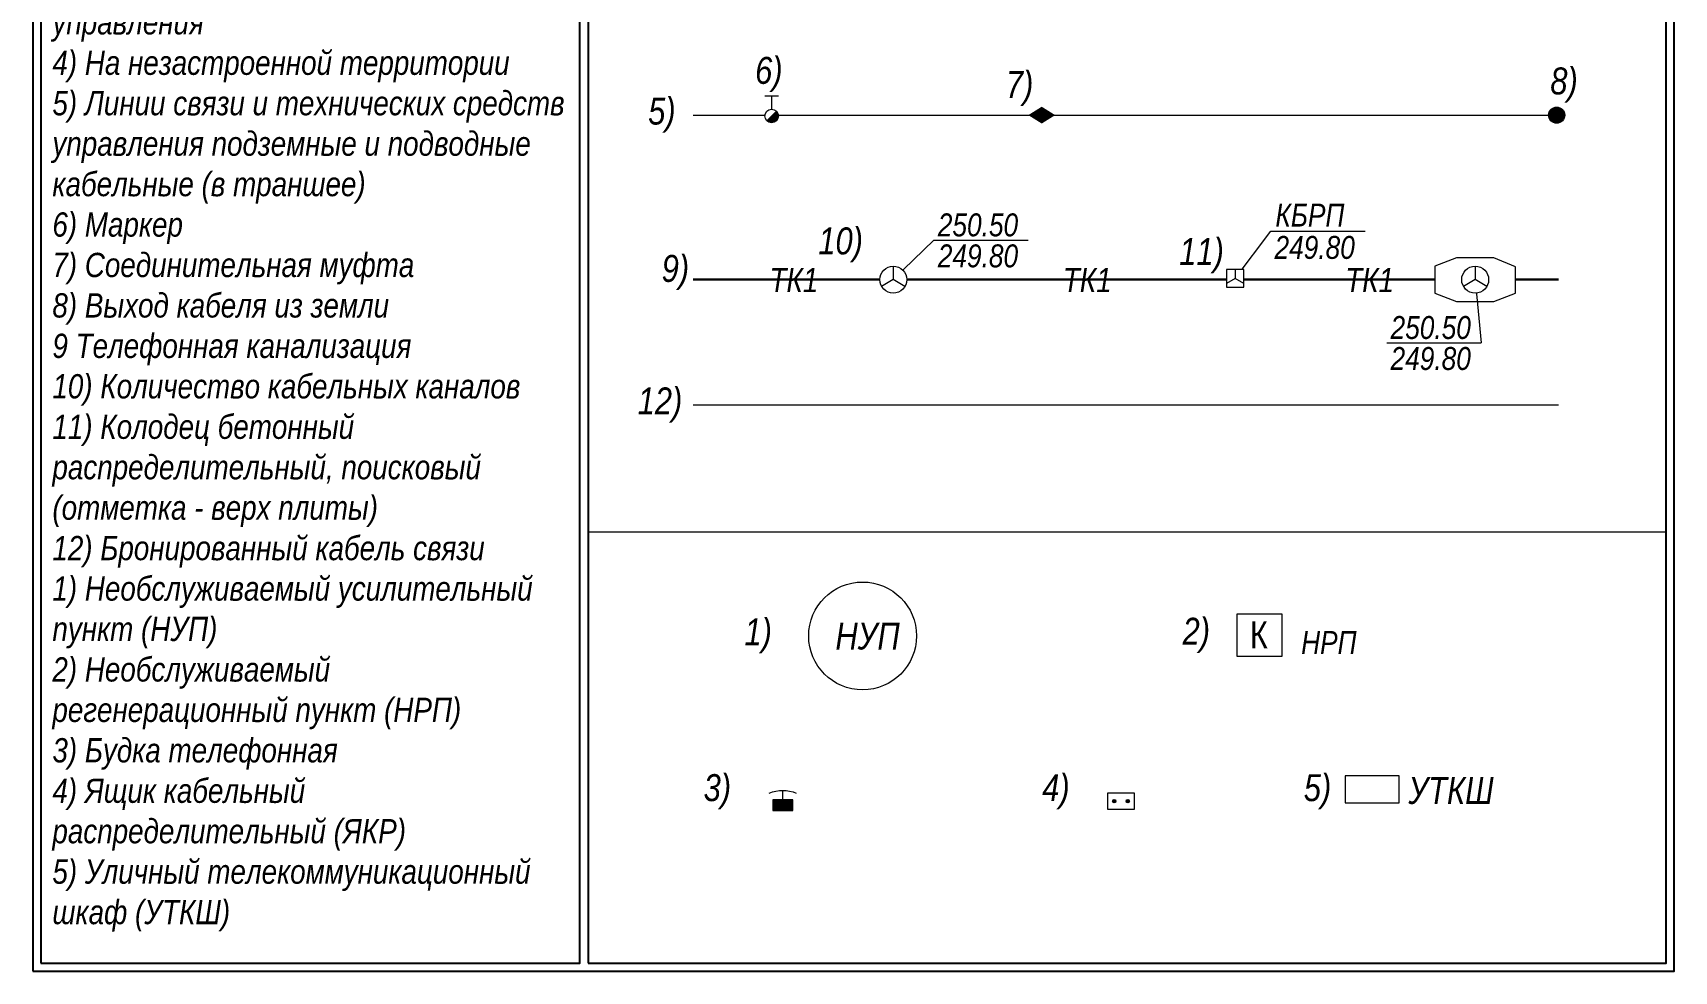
# Model space of a CAD drawing. Header units: metres. Extents: x -331 to 695, y -18 to 691.
# Drawn here: x 130.7 to 191.6, y 370.4 to 405.2 of the extents above; entities that cross this region are included whole.
import ezdxf
from ezdxf.enums import TextEntityAlignment as Align

# ---------------------------------------------------------------- set-up
doc = ezdxf.new("R2010")
doc.units = ezdxf.units.M
doc.linetypes.add('СП_Граница маскировки', pattern=[3, 0, -3])
doc.layers.add('12 Телефонная канализация и связь', color=7, linetype='Continuous', lineweight=20, true_color=0x007f3f)
doc.styles.add('СП_Д', font='ARIALNI.TTF')
doc.styles.add('СП_Р', font='ARIALN.TTF')
doc.linetypes.add('СП_4.8.5', pattern='A,4,["●",СП_Д,S=1.5,R=90,X=0.59,Y=-0.632],4,-2', length=10)
doc.linetypes.add('СП_4.8.5.2', pattern='A,8,-0.5,["●",СП_Р,S=0.8,R=90,X=0.3,Y=-0.35],-1,["●",СП_Р,S=0.8,R=90,X=0.3,Y=-0.35],-1,["●",СП_Р,S=0.8,R=90,X=0.3,Y=-0.35],-0.5', length=11)

# ---------------------------------------------------------------- blocks, each defined once
blk = doc.blocks.new('СП_2.1')
at = {"color": 0, "style": 'СП_Р'}
blk.add_attdef('КЖ', text='', height=2, dxfattribs=at).set_placement((0, 0), align=Align.CENTER)
blk = doc.blocks.new('*U432')
at = {"linetype": 'Continuous', "lineweight": 20}
h = blk.add_hatch(color=0, dxfattribs=at)
h.dxf.hatch_style = 1
h.paths.add_polyline_path([(0.75, 0), (0.75, 0.8), (-0.75, 0.8), (-0.75, 0)])
at = {"color": 0, "linetype": 'Continuous', "lineweight": 20}
blk.add_lwpolyline([(-1, 1.3, -0.199925), (1, 1.3)], format="xyb", dxfattribs=at)
for points in [[(0, 0.8), (0, 1.5)], [(0.75, 0.8), (-0.75, 0.8)], [(-0.75, 0.8), (-0.75, 0)], [(-0.75, 0), (0.75, 0)], [(0.75, 0), (0.75, 0.8)]]:
    blk.add_lwpolyline(points, dxfattribs=at)
blk = doc.blocks.new('*U435')
at = {"linetype": 'СП_Граница маскировки', "lineweight": 0}
blk.add_wipeout([(-1, 1.2), (-1, 0), (1, 0), (1, 1.2)], dxfattribs=at)
at = {"linetype": 'Continuous', "lineweight": 20, "true_color": 0x007f3f}
h = blk.add_hatch(color=116, dxfattribs=at)
h.dxf.hatch_style = 1
h.paths.add_polyline_path([(-0.375, 0.6, 1), (-0.625, 0.6, 1)])
h = blk.add_hatch(color=116, dxfattribs=at)
h.dxf.hatch_style = 1
h.paths.add_polyline_path([(0.375, 0.6, 1), (0.625, 0.6, 1)])
at = {"color": 116, "linetype": 'Continuous', "lineweight": 20, "true_color": 0x007f3f}
for points in [[(1, 1.2), (-1, 1.2)], [(-1, 1.2), (-1, 0)], [(-1, 0), (1, 0)], [(1, 0), (1, 1.2)]]:
    blk.add_lwpolyline(points, dxfattribs=at)
for centre in [(-0.5, 0.6), (0.5, 0.6)]:
    blk.add_circle(centre, 0.125, dxfattribs=at)
blk = doc.blocks.new('СП_4.1.2.9')
at = {"color": 0, "linetype": 'СП_Граница маскировки', "lineweight": 0, "ltscale": 10}
blk.add_wipeout([(0, -1), (0.5, -0.87), (0.87, -0.5), (1, 0), (0.87, 0.5), (0.5, 0.87), (0, 1), (-0.5, 0.87), (-0.87, 0.5), (-1, 0), (-0.87, -0.5), (-0.5, -0.87)], dxfattribs=at)
at = {"color": 0, "linetype": 'Continuous', "lineweight": -2}
for points in [[(0, 0), (-0.87, -0.5)], [(0, 1), (0, 0)], [(0.87, -0.5), (0, 0)]]:
    blk.add_lwpolyline(points, dxfattribs=at)
blk.add_circle((0, 0), 1, dxfattribs=at)
blk = doc.blocks.new('*U759')
at = {"color": 0, "linetype": 'Continuous', "lineweight": 15}
for p, q in [((0, 0), (3.02, 2.92)), ((3.02, 2.92), (10.02, 2.92))]:
    blk.add_line(p, q, dxfattribs=at)
at = {"color": 0, "linetype": 'Continuous', "lineweight": 15, "style": 'СП_Д'}
for tag, p in [('Z', (3.42, 4.92)), ('Z1', (3.42, 2.62)), ('Z2', (3.42, 0.62)), ('Z3', (3.42, -1.38)), ('Z4', (3.42, -3.38))]:
    blk.add_attdef(tag, text='', height=1.7, dxfattribs=at).set_placement(p, align=Align.TOP_LEFT)
at = {"color": 0, "linetype": 'Continuous', "lineweight": -2, "ltscale": 0.5}
blk.add_blockref('СП_4.1.2.9', (0, 0), dxfattribs=at)
blk = doc.blocks.new('*U750')
at = {"color": 0, "linetype": 'Continuous', "lineweight": 15, "style": 'СП_Д'}
blk.add_attdef('ТК_001', (-2.42, -0.93), '', height=1.8, dxfattribs=at)
blk = doc.blocks.new('СП_4.5.3')
at = {"linetype": 'Continuous', "lineweight": -2}
blk.add_hatch(color=256, dxfattribs=at).paths.add_polyline_path([(0.6, 0, 1), (-0.6, 0, 1)])
blk.add_circle((0, 0), 0.6, dxfattribs=at)
blk = doc.blocks.new('*U629')
at = {"color": 0, "linetype": 'Continuous', "lineweight": -2, "ltscale": 0.5}
blk.add_lwpolyline([(0, 0), (4, 0), (4, 2), (0, 2)], close=True, dxfattribs=at)
at = {"color": 0, "linetype": 'Continuous', "lineweight": -2, "style": 'СП_Д'}
blk.add_attdef('УТШП_001', (4.81, 0.3), '', height=1.7, dxfattribs=at)
blk = doc.blocks.new('*U757')
at = {"color": 0, "linetype": 'СП_Граница маскировки', "lineweight": 0, "ltscale": 10}
blk.add_wipeout([(-3, -1), (-1.38, -1.62), (1.38, -1.62), (3, -1), (3, 0.96), (1.38, 1.62), (-1.38, 1.62), (-3, 1)], dxfattribs=at)
at = {"color": 0, "linetype": 'Continuous', "lineweight": 20}
blk.add_lwpolyline([(-3, -1), (-1.38, -1.62), (1.38, -1.62), (3, -1), (3, 0.96), (1.38, 1.62), (-1.38, 1.62), (-3, 1)], close=True, dxfattribs=at)
blk = doc.blocks.new('*U760')
at = {"color": 0, "linetype": 'Continuous', "lineweight": 15}
for p in [(0, 0), (-6.56, -4.7)]:
    blk.add_line(p, (0.44, -4.7), dxfattribs=at)
at = {"color": 0, "linetype": 'Continuous', "lineweight": 15, "style": 'СП_Д'}
for tag, p in [('Z', (-6.16, -2.7)), ('Z1', (-6.16, -5)), ('Z2', (-6.16, -7)), ('Z3', (-6.16, -9)), ('Z4', (-6.16, -11))]:
    blk.add_attdef(tag, text='', height=1.7, dxfattribs=at).set_placement(p, align=Align.TOP_LEFT)
at = {"color": 0, "linetype": 'Continuous', "lineweight": -2, "ltscale": 0.5}
blk.add_blockref('СП_4.1.2.9', (0, 0), dxfattribs=at)
blk = doc.blocks.new('*U258')
at = {"linetype": 'Continuous', "lineweight": -2, "ltscale": 0.5}
blk.add_lwpolyline([(-1, 0, 0, 1.25, 0), (0, 0, 1.25, 0, 0), (1, 0, 0, 0, 0)], format="xyseb", dxfattribs=at)
blk = doc.blocks.new('*U749')
at = {"color": 0, "linetype": 'Continuous', "lineweight": 15}
for p, q in [((0, 0), (2.64, 3.51)), ((2.64, 3.51), (9.64, 3.51))]:
    blk.add_line(p, q, dxfattribs=at)
at = {"color": 0, "linetype": 'Continuous', "lineweight": 15, "style": 'СП_Д'}
for tag, p in [('Z', (3.04, 5.56)), ('Z1', (3.04, 3.16)), ('Z2', (3.04, 1.11)), ('Z3', (3.04, -0.89)), ('Z4', (3.04, -2.89))]:
    blk.add_attdef(tag, text='', height=1.7, dxfattribs=at).set_placement(p, align=Align.TOP_LEFT)
at = {"linetype": 'СП_Граница маскировки', "lineweight": 0}
blk.add_wipeout([(-0.65, 0.65), (-0.65, -0.65), (0.65, -0.65), (0.65, 0.65)], dxfattribs=at)
at = {"color": 0, "linetype": 'ByBlock', "lineweight": -2}
blk.add_lwpolyline([(-0.65, -0.65), (0.65, -0.65), (0.65, 0.65), (-0.65, 0.65)], close=True, dxfattribs=at)
for points in [[(0, 0), (-0.65, -0.38)], [(0, 0.65), (0, 0)], [(0.65, -0.38), (0, 0)]]:
    blk.add_lwpolyline(points, dxfattribs=at)
blk = doc.blocks.new('*U761')
at = {"color": 0, "linetype": 'Continuous', "lineweight": -2}
blk.add_lwpolyline([(-0.5, 1.5), (0.5, 1.5)], dxfattribs=at)
at = {"color": 0, "linetype": 'СП_Граница маскировки', "lineweight": 0}
blk.add_wipeout([(0.5, 0), (0.43, 0.25), (0.25, 0.43), (0, 0.5), (-0.25, 0.43), (-0.43, 0.25), (-0.5, 0), (-0.43, -0.25), (-0.25, -0.43), (0, -0.5), (0.25, -0.43), (0.43, -0.25)], dxfattribs=at)
at = {"linetype": 'Continuous', "lineweight": -2}
h = blk.add_hatch(color=0, dxfattribs=at)
h.dxf.hatch_style = 1
h.paths.add_polyline_path([(0.5, 0, 0.198912), (0.35, 0.35), (-0.35, -0.35, 0.668179)])
at = {"color": 0, "linetype": 'Continuous', "lineweight": 20}
blk.add_lwpolyline([(0, 1.5), (0, 0.5)], dxfattribs=at)
at = {"color": 0, "linetype": 'Continuous', "lineweight": 5}
blk.add_lwpolyline([(0.35, 0.35), (-0.35, -0.35)], dxfattribs=at)
at = {"color": 0, "linetype": 'Continuous', "lineweight": 20}
blk.add_circle((0, 0), 0.5, dxfattribs=at)

msp = doc.modelspace()

# ---------------------------------------------------------------- linework, layer by layer
at = {"ltscale": 0.5}
msp.add_lwpolyline([(131, 370.726), (151, 370.726), (151, 417.319), (131, 417.319)], close=True, dxfattribs=at)
at = {"color": 253, "lineweight": 20, "ltscale": 0.5}
msp.add_lwpolyline([(191.3, 386.711), (151.3, 386.711)], dxfattribs=at)
at = {"layer": '12 Телефонная канализация и связь', "linetype": 'СП_4.8.5', "ltscale": 0.5, "flags": 128}
msp.add_lwpolyline([(155.202, 402.181), (169.495, 402.181), (187.239, 402.181)], dxfattribs=at)
at = {"layer": '12 Телефонная канализация и связь', "linetype": 'СП_4.8.5', "lineweight": 30, "ltscale": 0.5}
msp.add_lwpolyline([(155.202, 396.079), (162.625, 396.079), (175.389, 396.079), (184.217, 396.079), (187.302, 396.079)], dxfattribs=at)
at = {"layer": '12 Телефонная канализация и связь', "linetype": 'СП_4.8.5.2', "ltscale": 0.5, "flags": 128}
msp.add_lwpolyline([(155.202, 391.429), (187.302, 391.429)], dxfattribs=at)
at = {"layer": '12 Телефонная канализация и связь', "color": 0, "linetype": 'Continuous', "lineweight": 20, "ltscale": 0.5}
msp.add_lwpolyline([(175.383, 383.687), (177.048, 383.687), (177.048, 382.097), (175.383, 382.097)], close=True, dxfattribs=at)
msp.add_circle((161.488, 382.861), 2, dxfattribs=at)

# ---------------------------------------------------------------- block references
at = {"layer": '12 Телефонная канализация и связь', "linetype": 'СП_4.8.5', "ltscale": 0.5, "xscale": 0.5, "yscale": 0.5, "zscale": 0.5}
msp.add_blockref('*U258', (168.134, 402.181), dxfattribs=at)
at = {"layer": '12 Телефонная канализация и связь', "color": 0, "linetype": 'Continuous', "lineweight": 20, "ltscale": 0.5, "xscale": 0.5, "yscale": 0.5, "zscale": 0.5}
msp.add_blockref('СП_4.5.3', (187.239, 402.181), dxfattribs=at)
at = {"layer": '12 Телефонная канализация и связь', "color": 0, "linetype": 'Continuous', "lineweight": 20, "xscale": 0.5, "yscale": 0.5, "zscale": 0.5}
for p in [(159.243, 396.079), (170.128, 396.079)]:
    msp.add_blockref('*U750', p, dxfattribs=at).add_auto_attribs({'ТК_001': 'ТК1'})
at = {"layer": '12 Телефонная канализация и связь', "color": 0, "linetype": 'Continuous', "lineweight": 20, "ltscale": 2, "xscale": 0.5, "yscale": 0.5, "zscale": 0.5}
msp.add_blockref('СП_2.1', (176.187, 382.403), dxfattribs=at).add_auto_attribs({'КЖ': 'К'})
at = {"layer": '12 Телефонная канализация и связь', "color": 0, "linetype": 'Continuous', "lineweight": 20, "ltscale": 0.5}
ref = msp.add_blockref('*U629', (179.391, 376.67), dxfattribs=dict(at, xscale=0.5, yscale=0.5, zscale=0.5))
ref.add_attrib('УТШП_001', 'УТКШ', (181.739, 376.629), dxfattribs={"layer": '0', "color": 0, "linetype": 'Continuous', "lineweight": -2, "height": 1, "style": 'СП_Д'})
at = {"layer": '12 Телефонная канализация и связь', "color": 0, "linetype": 'Continuous', "lineweight": 20, "xscale": 0.5, "yscale": 0.5, "zscale": 0.5}
for name, p in [('*U432', (158.527, 376.382)), ('*U435', (171.077, 376.432))]:
    msp.add_blockref(name, p, dxfattribs=at)

# ---------------------------------------------------------------- texts
at = {"color": 7, "ltscale": 0.5, "insert": (131.427, 416.577), "char_height": 0.9, "width": 19.01215, "attachment_point": 1, "style": 'СП_Д'}
msp.add_mtext('1) Смотровой колодец на канализации связи и технических средств управления\\P2) Кабельный опознавательный столбик\\P3) Воздушные кабельные и проводные линии связи и технических средств управления\\P4) На незастроенной территории\\P5) Линии связи и технических средств управления подземные и подводные кабельные (в траншее)\\P6) Маркер\\P7) Соединительная муфта\\P8) Выход кабеля из земли \\P9 Телефонная канализация\\P10) Количество кабельных каналов\\P11) Колодец бетонный распределительный, поисков{\\C256;ый} (отметка - верх плиты)\\P12) Бронированный кабель связи\\P{\\C256;1) Необслуживаемый усилительный пункт (НУП)\\P2) Необслуживаемый регенерационный пункт (НРП)\\P3) Будка телефонная\\P4) Ящик кабельный распределительный (ЯКР)\\P5) Уличный телекоммуникационный шкаф (УТКШ)}', dxfattribs=at)
at = {"color": 212, "lineweight": 13, "true_color": 0xe000e0, "char_height": 1, "width": 1, "attachment_point": 5, "style": 'СП_Д'}
for s, insert in [('6)', (158.01, 403.691)), ('7)', (167.314, 403.168)), ('8)', (187.514, 403.299)), ('5)', (154.04, 402.181)), ('10)', (160.673, 397.365)), ('11)', (174.064, 396.969)), ('9)', (154.542, 396.344)), ('12)', (153.97, 391.429)), ('1)', (157.613, 382.861)), ('2)', (173.87, 382.885)), ('3)', (156.099, 377.083)), ('4)', (168.661, 377.083)), ('5)', (178.367, 377.083))]:
    msp.add_mtext(s, dxfattribs=dict(at, insert=insert))
at = {"layer": '12 Телефонная канализация и связь', "color": 0, "linetype": 'Continuous', "lineweight": 15, "ltscale": 0.5, "attachment_point": 7, "style": 'СП_Д'}
for s, insert, char_height in [('НУП', (160.481, 382.344), 1), ('НРП', (177.761, 382.195), 0.85)]:
    msp.add_mtext(s, dxfattribs=dict(at, insert=insert, char_height=char_height))

# ---------------------------------------------------------------- next in the draw order: linework, layer by layer
at = {"color": 0, "linetype": 'Continuous', "ltscale": 0.5}
msp.add_lwpolyline([(130.7, 370.426), (191.6, 370.426), (191.6, 429.27), (130.7, 429.27)], close=True, dxfattribs=at)
at = {"ltscale": 0.5}
msp.add_lwpolyline([(151.3, 370.726), (191.3, 370.726), (191.3, 417.319), (151.3, 417.319)], close=True, dxfattribs=at)

# ---------------------------------------------------------------- next in the draw order: block references
at = {"layer": '12 Телефонная канализация и связь', "linetype": 'Continuous', "lineweight": 20, "xscale": 0.5, "yscale": 0.5, "zscale": 0.5}
msp.add_blockref('*U761', (158.112, 402.15), dxfattribs=at)
at = {"layer": '12 Телефонная канализация и связь', "color": 0, "linetype": 'Continuous', "lineweight": 20, "ltscale": 0.5}
ref = msp.add_blockref('*U759', (162.625, 396.079), dxfattribs=dict(at, xscale=0.5, yscale=0.5, zscale=0.5))
ref.add_attrib('Z_001', '250.50', (164.279, 397.685), dxfattribs={"layer": '0', "color": 0, "linetype": 'Continuous', "lineweight": 15, "height": 0.85, "style": 'СП_Д'})
ref.add_attrib('Z1_001', '249.80', (164.279, 396.535), dxfattribs={"layer": '0', "color": 0, "linetype": 'Continuous', "lineweight": 15, "height": 0.85, "style": 'СП_Д'})
at = {"layer": '12 Телефонная канализация и связь', "color": 0, "linetype": 'Continuous', "lineweight": 20, "ltscale": 0.5, "xscale": 0.5, "yscale": 0.5, "zscale": 0.5}
msp.add_blockref('*U757', (184.217, 396.079), dxfattribs=at)

# ---------------------------------------------------------------- next in the draw order: block references
at = {"layer": '12 Телефонная канализация и связь', "color": 0, "linetype": 'Continuous', "lineweight": 20, "ltscale": 0.5}
ref = msp.add_blockref('*U760', (184.217, 396.079), dxfattribs=dict(at, xscale=0.5, yscale=0.5, zscale=0.5))
ref.add_attrib('Z_001', '250.50', (181.078, 393.878), dxfattribs={"layer": '0', "color": 0, "linetype": 'Continuous', "lineweight": 15, "height": 0.85, "style": 'СП_Д'})
ref.add_attrib('Z1_001', '249.80', (181.078, 392.728), dxfattribs={"layer": '0', "color": 0, "linetype": 'Continuous', "lineweight": 15, "height": 0.85, "style": 'СП_Д'})

# ---------------------------------------------------------------- next in the draw order: block references
at = {"layer": '12 Телефонная канализация и связь', "color": 0, "linetype": 'Continuous', "lineweight": 20, "xscale": 0.5, "yscale": 0.5, "zscale": 0.5}
msp.add_blockref('*U750', (180.605, 396.079), dxfattribs=at).add_auto_attribs({'ТК_001': 'ТК1'})

# ---------------------------------------------------------------- next in the draw order: block references
at = {"layer": '12 Телефонная канализация и связь', "color": 0, "linetype": 'Continuous', "lineweight": 20, "ltscale": 0.5}
ref = msp.add_blockref('*U749', (175.312, 396.124), dxfattribs=dict(at, xscale=0.5, yscale=0.5, zscale=0.5))
ref.add_attrib('Z_001', 'КБРП', (176.804, 398.047), dxfattribs={"layer": '0', "color": 0, "linetype": 'Continuous', "lineweight": 15, "height": 0.85, "style": 'СП_Д'})
ref.add_attrib('Z1_001', '249.80', (176.772, 396.849), dxfattribs={"layer": '0', "color": 0, "linetype": 'Continuous', "lineweight": 15, "height": 0.85, "style": 'СП_Д'})

doc.saveas('drawing.dxf')
